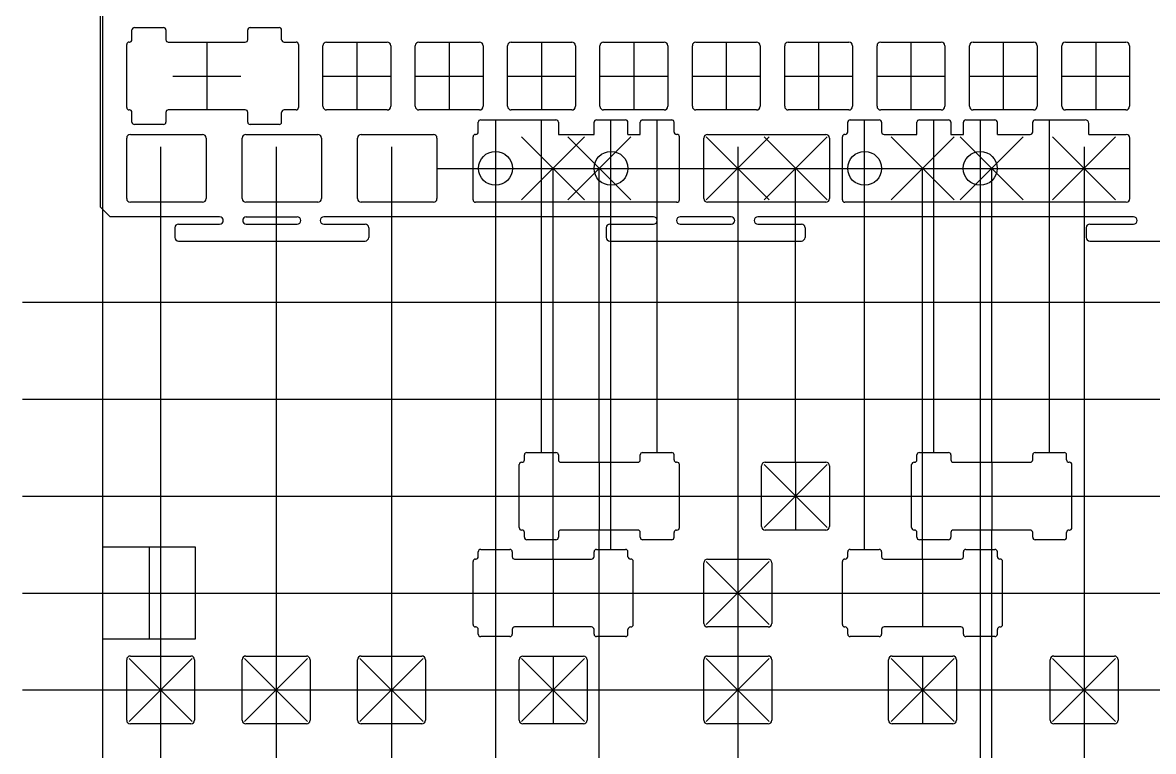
# Model space of a CAD drawing. Header units: millimetres. Extents: x 474 to 1639, y -476 to 312.
# Drawn here: x 1273.9 to 1507.2, y -220.3 to -69.9 of the extents above; entities that cross this region are included whole.
import ezdxf

# ---------------------------------------------------------------- set-up
doc = ezdxf.new("R2010")
doc.units = ezdxf.units.MM

msp = doc.modelspace()

# ---------------------------------------------------------------- linework, layer by layer
for p, q in [((1290, -108.0125), (1290, 8)), ((1292, -110.0125), (1290, -108.0125)), ((1314.55625, -110.0125), (1292, -110.0125)), ((1306.05625, -111.5125), (1314.55625, -111.5125)), ((1320.05625, -110.0125), (1330.55625, -110.0125)), ((1320.05625, -111.5125), (1330.55625, -111.5125)), ((1404.05625, -110.0125), (1336.05625, -110.0125)), ((1336.05625, -111.5125), (1344.55625, -111.5125)), ((1395.05625, -111.5125), (1404.05625, -111.5125)), ((1420.05625, -110.0125), (1409.55625, -110.0125)), ((1409.55625, -111.5125), (1420.05625, -111.5125)), ((1409.55625, -111.5125), (1420.05625, -111.5125)), ((1503.05625, -110.0125), (1425.55625, -110.0125)), ((1425.55625, -111.5125), (1434.55625, -111.5125)), ((1494.05625, -111.5125), (1503.05625, -111.5125)), ((1305.30625, -112.2625), (1305.30625, -114.2625)), ((1345.30625, -112.2625), (1345.30625, -114.2625)), ((1394.30625, -112.2625), (1394.30625, -114.2625)), ((1435.30625, -112.2625), (1435.30625, -114.2625)), ((1493.30625, -112.2625), (1493.30625, -114.2625)), ((1306.05625, -115.0125), (1344.55625, -115.0125)), ((1395.05625, -115.0125), (1434.55625, -115.0125)), ((1494.05625, -115.0125), (1533.55625, -115.0125))]:
    msp.add_line(p, q)
at = {"color": 2}
for p, q in [((1290.475, -443.757804), (1290.475, -41.736331)), ((1302.38125, -95.565102), (1302.38125, -282.227576)), ((1326.19375, -95.565102), (1326.19375, -282.227576)), ((1350.00625, -95.565102), (1350.00625, -282.227576)), ((1376.84375, -93.5125), (1389.84375, -106.5125)), ((1376.84375, -106.5125), (1389.84375, -93.5125)), ((1386.36875, -93.5125), (1399.36875, -106.5125)), ((1386.36875, -106.5125), (1399.36875, -93.5125)), ((1414.94375, -93.5125), (1427.94375, -106.5125)), ((1414.94375, -106.5125), (1427.94375, -93.5125)), ((1426.85, -93.5125), (1439.85, -106.5125)), ((1426.85, -106.5125), (1439.85, -93.5125)), ((1453.04375, -93.5125), (1466.04375, -106.5125)), ((1453.04375, -106.5125), (1466.04375, -93.5125)), ((1467.33125, -93.5125), (1480.33125, -106.5125)), ((1467.33125, -106.5125), (1480.33125, -93.5125)), ((1486.38125, -93.5125), (1499.38125, -106.5125)), ((1486.38125, -106.5125), (1499.38125, -93.5125)), ((1492.88125, -95.565102), (1492.88125, -282.227576)), ((1273.909511, -127.651543), (1634.088327, -127.651543)), ((1273.909511, -147.651543), (1634.088327, -147.651543)), ((1426.85, -161.151543), (1439.85, -174.151543)), ((1426.85, -174.151543), (1439.85, -161.151543)), ((1273.909511, -167.651543), (1634.088327, -167.651543)), ((1290.475, -178.126543), (1309.525, -178.126543)), ((1290.475, -197.176543), (1290.475, -178.126543)), ((1300, -178.126543), (1300, -197.176543)), ((1309.525, -178.126543), (1309.525, -197.176543)), ((1414.94375, -181.151543), (1427.94375, -194.151543)), ((1414.94375, -194.151543), (1427.94375, -181.151543)), ((1273.909511, -187.651543), (1634.088327, -187.651543)), ((1290.475, -187.651543), (1309.525, -187.651543)), ((1309.525, -197.176543), (1290.475, -197.176543)), ((1302.38125, -198.126543), (1302.38125, -217.176543)), ((1295.88125, -201.151543), (1308.88125, -214.151543)), ((1295.88125, -214.151543), (1308.88125, -201.151543)), ((1319.69375, -201.151543), (1332.69375, -214.151543)), ((1319.69375, -214.151543), (1332.69375, -201.151543)), ((1343.50625, -201.151543), (1356.50625, -214.151543)), ((1343.50625, -214.151543), (1356.50625, -201.151543)), ((1376.840578, -201.154715), (1389.840578, -214.154715)), ((1376.840578, -214.154715), (1389.840578, -201.154715)), ((1414.94375, -201.151543), (1427.94375, -214.151543)), ((1414.94375, -214.151543), (1427.94375, -201.151543)), ((1453.04375, -201.151543), (1466.04375, -214.151543)), ((1453.04375, -214.151543), (1466.04375, -201.151543)), ((1486.38125, -201.151543), (1499.38125, -214.151543)), ((1486.38125, -214.151543), (1499.38125, -201.151543)), ((1273.909511, -207.651543), (1634.088327, -207.651543)), ((1292.85625, -207.651543), (1311.90625, -207.651543))]:
    msp.add_line(p, q, dxfattribs=at)
at = {"color": 4}
for p, q in [((1296.46825, -73.4625), (1296.46825, -71.4625)), ((1296.96825, -70.9625), (1302.96825, -70.9625)), ((1303.46825, -71.4625), (1303.46825, -73.4625)), ((1320.34425, -73.4625), (1320.34425, -71.4625)), ((1320.84425, -70.9625), (1326.84425, -70.9625)), ((1327.34425, -73.4625), (1327.34425, -71.4625)), ((1295.38125, -87.4625), (1295.38125, -74.4625)), ((1295.88125, -73.9625), (1295.96825, -73.9625)), ((1303.96825, -73.9625), (1319.84425, -73.9625)), ((1327.84425, -73.9625), (1330.3125, -73.9625)), ((1330.8125, -74.4625), (1330.8125, -87.4625)), ((1336.6125, -73.9625), (1349.1125, -73.9625)), ((1355.6625, -73.9625), (1368.1625, -73.9625)), ((1374.7125, -73.9625), (1387.2125, -73.9625)), ((1393.7625, -73.9625), (1406.2625, -73.9625)), ((1412.8125, -73.9625), (1425.3125, -73.9625)), ((1431.8625, -73.9625), (1444.3625, -73.9625)), ((1450.9125, -73.9625), (1463.4125, -73.9625)), ((1469.9625, -73.9625), (1482.4625, -73.9625)), ((1489.0125, -73.9625), (1501.5125, -73.9625)), ((1335.8625, -87.2125), (1335.8625, -74.7125)), ((1349.8625, -74.7125), (1349.8625, -87.2125)), ((1354.9125, -87.2125), (1354.9125, -74.7125)), ((1368.9125, -74.7125), (1368.9125, -87.2125)), ((1373.9625, -87.2125), (1373.9625, -74.7125)), ((1387.9625, -74.7125), (1387.9625, -87.2125)), ((1393.0125, -87.2125), (1393.0125, -74.7125)), ((1407.0125, -74.7125), (1407.0125, -87.2125)), ((1412.0625, -87.2125), (1412.0625, -74.7125)), ((1426.0625, -74.7125), (1426.0625, -87.2125)), ((1431.1125, -87.2125), (1431.1125, -74.7125)), ((1445.1125, -74.7125), (1445.1125, -87.2125)), ((1450.1625, -87.2125), (1450.1625, -74.7125)), ((1464.1625, -74.7125), (1464.1625, -87.2125)), ((1469.2125, -87.2125), (1469.2125, -74.7125)), ((1483.2125, -74.7125), (1483.2125, -87.2125)), ((1488.2625, -87.2125), (1488.2625, -74.7125)), ((1502.2625, -74.7125), (1502.2625, -87.2125)), ((1295.96825, -87.9625), (1295.88125, -87.9625)), ((1296.46825, -90.4625), (1296.46825, -88.4625)), ((1303.46825, -88.4625), (1303.46825, -90.4625)), ((1319.84425, -87.9625), (1303.96825, -87.9625)), ((1320.34425, -90.4625), (1320.34425, -88.4625)), ((1327.34425, -90.4625), (1327.34425, -88.4625)), ((1330.3125, -87.9625), (1327.84425, -87.9625)), ((1349.1125, -87.9625), (1336.6125, -87.9625)), ((1368.1625, -87.9625), (1355.6625, -87.9625)), ((1387.2125, -87.9625), (1374.7125, -87.9625)), ((1406.2625, -87.9625), (1393.7625, -87.9625)), ((1425.3125, -87.9625), (1412.8125, -87.9625)), ((1444.3625, -87.9625), (1431.8625, -87.9625)), ((1463.4125, -87.9625), (1450.9125, -87.9625)), ((1482.4625, -87.9625), (1469.9625, -87.9625)), ((1501.5125, -87.9625), (1489.0125, -87.9625)), ((1302.96825, -90.9625), (1296.96825, -90.9625)), ((1326.84425, -90.9625), (1320.84425, -90.9625)), ((1367.90575, -92.5125), (1367.90575, -90.5125)), ((1368.40575, -90.0125), (1383.93075, -90.0125)), ((1384.43075, -90.5125), (1384.43075, -93.0125)), ((1391.78175, -93.0125), (1391.78175, -90.5125)), ((1392.28175, -90.0125), (1398.28175, -90.0125)), ((1398.78175, -93.0125), (1398.78175, -90.5125)), ((1401.30675, -93.0125), (1401.30675, -90.5125)), ((1401.80675, -90.0125), (1407.80675, -90.0125)), ((1408.30675, -92.5125), (1408.30675, -90.5125)), ((1444.10575, -92.5125), (1444.10575, -90.5125)), ((1444.60575, -90.0125), (1450.60575, -90.0125)), ((1451.10575, -90.5125), (1451.10575, -92.5125)), ((1458.39325, -93.0125), (1458.39325, -90.5125)), ((1458.89325, -90.0125), (1464.89325, -90.0125)), ((1465.39325, -90.5125), (1465.39325, -93.0125)), ((1467.98175, -93.0125), (1467.98175, -90.5125)), ((1468.48175, -90.0125), (1474.48175, -90.0125)), ((1474.98175, -93.0125), (1474.98175, -90.5125)), ((1482.26925, -92.5125), (1482.26925, -90.5125)), ((1482.76925, -90.0125), (1493.1, -90.0125)), ((1493.85, -93.0125), (1493.85, -90.7625)), ((1296.13125, -93.0125), (1311.0125, -93.0125)), ((1319.94375, -93.0125), (1334.825, -93.0125)), ((1343.75625, -93.0125), (1358.6375, -93.0125)), ((1367.31875, -93.0125), (1367.40575, -93.0125)), ((1384.43075, -93.0125), (1391.78175, -93.0125)), ((1398.78175, -93.0125), (1401.30675, -93.0125)), ((1408.89375, -93.0125), (1408.80675, -93.0125)), ((1415.19375, -93.0125), (1439.6, -93.0125)), ((1443.51875, -93.0125), (1443.60575, -93.0125)), ((1451.60575, -93.0125), (1458.39325, -93.0125)), ((1465.39325, -93.0125), (1467.98175, -93.0125)), ((1474.98175, -93.0125), (1481.76925, -93.0125)), ((1493.85, -93.0125), (1501.575, -93.0125)), ((1295.38125, -106.2625), (1295.38125, -93.7625)), ((1311.7625, -93.7625), (1311.7625, -106.2625)), ((1319.19375, -106.2625), (1319.19375, -93.7625)), ((1335.575, -93.7625), (1335.575, -106.2625)), ((1343.00625, -106.2625), (1343.00625, -93.7625)), ((1359.3875, -93.7625), (1359.3875, -106.2625)), ((1366.81875, -106.5125), (1366.81875, -93.5125)), ((1409.39375, -106.5125), (1409.39375, -93.5125)), ((1414.44375, -106.2625), (1414.44375, -93.7625)), ((1440.35, -93.7625), (1440.35, -106.2625)), ((1443.01875, -106.5125), (1443.01875, -93.5125)), ((1502.325, -106.2625), (1502.325, -93.7625)), ((1359.3875, -100.0125), (1502.325, -100.0125)), ((1311.0125, -107.0125), (1296.13125, -107.0125)), ((1334.825, -107.0125), (1319.94375, -107.0125)), ((1358.6375, -107.0125), (1343.75625, -107.0125)), ((1408.89375, -107.0125), (1367.31875, -107.0125)), ((1367.40575, -107.0125), (1367.31875, -107.0125)), ((1408.80675, -107.0125), (1408.89375, -107.0125)), ((1439.6, -107.0125), (1415.19375, -107.0125)), ((1501.575, -107.0125), (1443.51875, -107.0125)), ((1443.60575, -107.0125), (1443.51875, -107.0125)), ((1376.84375, -160.651543), (1376.93075, -160.651543)), ((1377.43075, -160.151543), (1377.43075, -159.151543)), ((1377.93075, -158.651543), (1383.93075, -158.651543)), ((1384.43075, -159.151543), (1384.43075, -160.151543)), ((1384.93075, -160.651543), (1400.80675, -160.651543)), ((1401.30675, -160.151543), (1401.30675, -159.151543)), ((1401.80675, -158.651543), (1407.80675, -158.651543)), ((1408.30675, -160.151543), (1408.30675, -159.151543)), ((1408.89375, -160.651543), (1408.80675, -160.651543)), ((1427.1, -160.651543), (1439.6, -160.651543)), ((1457.80625, -160.651543), (1457.89325, -160.651543)), ((1458.39325, -160.151543), (1458.39325, -159.151543)), ((1458.89325, -158.651543), (1464.89325, -158.651543)), ((1465.39325, -159.151543), (1465.39325, -160.151543)), ((1465.89325, -160.651543), (1481.76925, -160.651543)), ((1482.26925, -160.151543), (1482.26925, -159.151543)), ((1482.76925, -158.651543), (1488.76925, -158.651543)), ((1489.26925, -160.151543), (1489.26925, -159.151543)), ((1489.85625, -160.651543), (1489.76925, -160.651543)), ((1376.34375, -174.151543), (1376.34375, -161.151543)), ((1409.39375, -174.151543), (1409.39375, -161.151543)), ((1426.35, -173.901543), (1426.35, -161.401543)), ((1440.35, -161.401543), (1440.35, -173.901543)), ((1457.30625, -174.151543), (1457.30625, -161.151543)), ((1490.35625, -174.151543), (1490.35625, -161.151543)), ((1376.93075, -174.651543), (1376.84375, -174.651543)), ((1400.80675, -174.651543), (1384.93075, -174.651543)), ((1408.80675, -174.651543), (1408.89375, -174.651543)), ((1439.6, -174.651543), (1427.1, -174.651543)), ((1457.89325, -174.651543), (1457.80625, -174.651543)), ((1481.76925, -174.651543), (1465.89325, -174.651543)), ((1489.76925, -174.651543), (1489.85625, -174.651543)), ((1377.43075, -176.151543), (1377.43075, -175.151543)), ((1383.93075, -176.651543), (1377.93075, -176.651543)), ((1384.43075, -175.151543), (1384.43075, -176.151543)), ((1401.30675, -176.151543), (1401.30675, -175.151543)), ((1407.80675, -176.651543), (1401.80675, -176.651543)), ((1408.30675, -176.151543), (1408.30675, -175.151543)), ((1458.39325, -176.151543), (1458.39325, -175.151543)), ((1464.89325, -176.651543), (1458.89325, -176.651543)), ((1465.39325, -175.151543), (1465.39325, -176.151543)), ((1482.26925, -176.151543), (1482.26925, -175.151543)), ((1488.76925, -176.651543), (1482.76925, -176.651543)), ((1489.26925, -176.151543), (1489.26925, -175.151543)), ((1367.90575, -180.151543), (1367.90575, -179.151543)), ((1368.40575, -178.651543), (1374.40575, -178.651543)), ((1374.90575, -179.151543), (1374.90575, -180.151543)), ((1391.78175, -180.151543), (1391.78175, -179.151543)), ((1392.28175, -178.651543), (1398.28175, -178.651543)), ((1398.78175, -180.151543), (1398.78175, -179.151543)), ((1444.10575, -180.151543), (1444.10575, -179.151543)), ((1444.60575, -178.651543), (1450.60575, -178.651543)), ((1451.10575, -179.151543), (1451.10575, -180.151543)), ((1467.98175, -180.151543), (1467.98175, -179.151543)), ((1468.48175, -178.651543), (1474.48175, -178.651543)), ((1474.98175, -180.151543), (1474.98175, -179.151543)), ((1366.81875, -194.151543), (1366.81875, -181.151543)), ((1367.31875, -180.651543), (1367.40575, -180.651543)), ((1375.40575, -180.651543), (1391.28175, -180.651543)), ((1399.36875, -180.651543), (1399.28175, -180.651543)), ((1399.86875, -194.151543), (1399.86875, -181.151543)), ((1414.44375, -193.901543), (1414.44375, -181.401543)), ((1415.19375, -180.651543), (1427.69375, -180.651543)), ((1428.44375, -181.401543), (1428.44375, -193.901543)), ((1443.01875, -194.151543), (1443.01875, -181.151543)), ((1443.51875, -180.651543), (1443.60575, -180.651543)), ((1451.60575, -180.651543), (1467.48175, -180.651543)), ((1475.56875, -180.651543), (1475.48175, -180.651543)), ((1476.06875, -194.151543), (1476.06875, -181.151543)), ((1367.40575, -194.651543), (1367.31875, -194.651543)), ((1367.90575, -196.151543), (1367.90575, -195.151543)), ((1374.90575, -195.151543), (1374.90575, -196.151543)), ((1391.28175, -194.651543), (1375.40575, -194.651543)), ((1391.78175, -196.151543), (1391.78175, -195.151543)), ((1398.78175, -196.151543), (1398.78175, -195.151543)), ((1399.28175, -194.651543), (1399.36875, -194.651543)), ((1427.69375, -194.651543), (1415.19375, -194.651543)), ((1443.60575, -194.651543), (1443.51875, -194.651543)), ((1444.10575, -196.151543), (1444.10575, -195.151543)), ((1451.10575, -195.151543), (1451.10575, -196.151543)), ((1467.48175, -194.651543), (1451.60575, -194.651543)), ((1467.98175, -196.151543), (1467.98175, -195.151543)), ((1474.98175, -196.151543), (1474.98175, -195.151543)), ((1475.48175, -194.651543), (1475.56875, -194.651543)), ((1374.40575, -196.651543), (1368.40575, -196.651543)), ((1398.28175, -196.651543), (1392.28175, -196.651543)), ((1450.60575, -196.651543), (1444.60575, -196.651543)), ((1474.48175, -196.651543), (1468.48175, -196.651543)), ((1295.38125, -213.901543), (1295.38125, -201.401543)), ((1296.13125, -200.651543), (1308.63125, -200.651543)), ((1309.38125, -201.401543), (1309.38125, -213.901543)), ((1319.19375, -213.901543), (1319.19375, -201.401543)), ((1319.94375, -200.651543), (1332.44375, -200.651543)), ((1333.19375, -201.401543), (1333.19375, -213.901543)), ((1343.00625, -213.901543), (1343.00625, -201.401543)), ((1343.75625, -200.651543), (1356.25625, -200.651543)), ((1357.00625, -201.401543), (1357.00625, -213.901543)), ((1376.34375, -213.907886), (1376.34375, -201.407886)), ((1377.09375, -200.657886), (1389.59375, -200.657886)), ((1390.34375, -201.407886), (1390.34375, -213.907886)), ((1414.44375, -213.901543), (1414.44375, -201.401543)), ((1415.19375, -200.651543), (1427.69375, -200.651543)), ((1428.44375, -201.401543), (1428.44375, -213.901543)), ((1452.54375, -213.901543), (1452.54375, -201.401543)), ((1453.29375, -200.651543), (1465.79375, -200.651543)), ((1466.54375, -201.401543), (1466.54375, -213.901543)), ((1485.88125, -213.901543), (1485.88125, -201.401543)), ((1486.63125, -200.651543), (1499.13125, -200.651543)), ((1499.88125, -201.401543), (1499.88125, -213.901543)), ((1308.63125, -214.651543), (1296.13125, -214.651543)), ((1332.44375, -214.651543), (1319.94375, -214.651543)), ((1356.25625, -214.651543), (1343.75625, -214.651543)), ((1389.59375, -214.657886), (1377.09375, -214.657886)), ((1427.69375, -214.651543), (1415.19375, -214.651543)), ((1465.79375, -214.651543), (1453.29375, -214.651543)), ((1499.13125, -214.651543), (1486.63125, -214.651543))]:
    msp.add_line(p, q, dxfattribs=at)
at = {"color": 1}
for p, q in [((1311.90625, -73.9625), (1311.90625, -87.9625)), ((1342.8625, -73.9625), (1342.8625, -87.9625)), ((1361.9125, -73.9625), (1361.9125, -87.9625)), ((1380.9625, -73.9625), (1380.9625, -87.9625)), ((1400.0125, -73.9625), (1400.0125, -87.9625)), ((1419.0625, -73.9625), (1419.0625, -87.9625)), ((1438.1125, -73.9625), (1438.1125, -87.9625)), ((1457.1625, -73.9625), (1457.1625, -87.9625)), ((1476.2125, -73.9625), (1476.2125, -87.9625)), ((1495.2625, -73.9625), (1495.2625, -87.9625)), ((1304.90625, -80.9625), (1318.90625, -80.9625)), ((1335.8625, -80.9625), (1349.8625, -80.9625)), ((1354.9125, -80.9625), (1368.9125, -80.9625)), ((1373.9625, -80.9625), (1387.9625, -80.9625)), ((1393.0125, -80.9625), (1407.0125, -80.9625)), ((1412.0625, -80.9625), (1426.0625, -80.9625)), ((1431.1125, -80.9625), (1445.1125, -80.9625)), ((1450.1625, -80.9625), (1464.1625, -80.9625)), ((1469.2125, -80.9625), (1483.2125, -80.9625)), ((1488.2625, -80.9625), (1502.2625, -80.9625)), ((1380.93075, -158.651543), (1380.93075, -90.0125)), ((1404.80675, -158.651543), (1404.80675, -90.0125)), ((1461.89325, -158.651543), (1461.89325, -90.0125)), ((1485.76925, -158.651543), (1485.76925, -90.0125)), ((1392.86875, -160.651543), (1392.86875, -100.0125)), ((1433.35, -160.651543), (1433.35, -100.0125)), ((1473.83125, -160.651543), (1473.83125, -100.0125)), ((1392.86875, -160.651543), (1392.86875, -174.651543)), ((1433.35, -160.651543), (1433.35, -174.651543)), ((1473.83125, -160.651543), (1473.83125, -174.651543)), ((1385.86875, -167.651543), (1399.86875, -167.651543)), ((1426.35, -167.651543), (1440.35, -167.651543)), ((1466.83125, -167.651543), (1480.83125, -167.651543)), ((1392.86875, -348.438588), (1392.86875, -174.651543)), ((1473.83125, -348.438588), (1473.83125, -174.651543)), ((1383.34375, -180.651543), (1383.34375, -194.651543)), ((1421.44375, -180.651543), (1421.44375, -194.651543)), ((1459.54375, -180.651543), (1459.54375, -194.651543)), ((1376.34375, -187.651543), (1390.34375, -187.651543)), ((1414.44375, -187.651543), (1428.44375, -187.651543)), ((1452.54375, -187.651543), (1466.54375, -187.651543)), ((1302.38125, -200.651543), (1302.38125, -214.651543)), ((1326.19375, -200.651543), (1326.19375, -214.651543)), ((1350.00625, -200.651543), (1350.00625, -214.651543)), ((1383.34375, -200.657886), (1383.34375, -214.657886)), ((1421.44375, -200.651543), (1421.44375, -214.651543)), ((1459.54375, -200.651543), (1459.54375, -214.651543)), ((1492.88125, -200.651543), (1492.88125, -214.651543)), ((1295.38125, -207.651543), (1309.38125, -207.651543)), ((1319.19375, -207.651543), (1333.19375, -207.651543)), ((1343.00625, -207.651543), (1357.00625, -207.651543)), ((1376.34375, -207.657886), (1390.34375, -207.657886)), ((1414.44375, -207.651543), (1428.44375, -207.651543)), ((1452.54375, -207.651543), (1466.54375, -207.651543)), ((1485.88125, -207.651543), (1499.88125, -207.651543))]:
    msp.add_line(p, q, dxfattribs=at)
at = {"color": 5}
for p, q in [((1371.44375, -90.0125), (1371.44375, -301.277576)), ((1395.28175, -178.651543), (1395.28175, -90.0125)), ((1447.60575, -178.651543), (1447.60575, -90.0125)), ((1471.44375, -90.0125), (1471.44375, -301.277576)), ((1421.44375, -95.565102), (1421.44375, -282.227576)), ((1383.34375, -180.651543), (1383.34375, -100.0125)), ((1459.54375, -180.651543), (1459.54375, -100.0125))]:
    msp.add_line(p, q, dxfattribs=at)
for centre in [(1371.44375, -100.0125), (1395.28175, -100.0125), (1447.60575, -100.0125), (1471.44375, -100.0125)]:
    msp.add_circle(centre, 3.5, dxfattribs=at)
at = {"color": 4}
for centre, radius, start, end in [((1296.96825, -71.4625), 0.5, 90, 180), ((1302.96825, -71.4625), 0.5, 0, 90), ((1320.84425, -71.4625), 0.5, 90, 180), ((1326.84425, -71.4625), 0.5, 0, 90), ((1295.88125, -74.4625), 0.5, 90, 180), ((1295.96825, -73.4625), 0.5, 270, 0), ((1303.96825, -73.4625), 0.5, 180, 270), ((1319.84425, -73.4625), 0.5, 270, 0), ((1327.84425, -73.4625), 0.5, 180, 270), ((1330.3125, -74.4625), 0.5, 0, 90), ((1336.6125, -74.7125), 0.75, 90, 180), ((1349.1125, -74.7125), 0.75, 0, 90), ((1355.6625, -74.7125), 0.75, 90, 180), ((1368.1625, -74.7125), 0.75, 0, 90), ((1374.7125, -74.7125), 0.75, 90, 180), ((1387.2125, -74.7125), 0.75, 0, 90), ((1393.7625, -74.7125), 0.75, 90, 180), ((1406.2625, -74.7125), 0.75, 0, 90), ((1412.8125, -74.7125), 0.75, 90, 180), ((1425.3125, -74.7125), 0.75, 0, 90), ((1431.8625, -74.7125), 0.75, 90, 180), ((1444.3625, -74.7125), 0.75, 0, 90), ((1450.9125, -74.7125), 0.75, 90, 180), ((1463.4125, -74.7125), 0.75, 0, 90), ((1469.9625, -74.7125), 0.75, 90, 180), ((1482.4625, -74.7125), 0.75, 0, 90), ((1489.0125, -74.7125), 0.75, 90, 180), ((1501.5125, -74.7125), 0.75, 0, 90), ((1295.88125, -87.4625), 0.5, 180, 270), ((1295.96825, -88.4625), 0.5, 0, 90), ((1303.96825, -88.4625), 0.5, 90, 180), ((1319.84425, -88.4625), 0.5, 0, 90), ((1327.84425, -88.4625), 0.5, 90, 180), ((1330.3125, -87.4625), 0.5, 270, 0), ((1336.6125, -87.2125), 0.75, 180, 270), ((1349.1125, -87.2125), 0.75, 270, 0), ((1355.6625, -87.2125), 0.75, 180, 270), ((1368.1625, -87.2125), 0.75, 270, 0), ((1374.7125, -87.2125), 0.75, 180, 270), ((1387.2125, -87.2125), 0.75, 270, 0), ((1393.7625, -87.2125), 0.75, 180, 270), ((1406.2625, -87.2125), 0.75, 270, 0), ((1412.8125, -87.2125), 0.75, 180, 270), ((1425.3125, -87.2125), 0.75, 270, 0), ((1431.8625, -87.2125), 0.75, 180, 270), ((1444.3625, -87.2125), 0.75, 270, 0), ((1450.9125, -87.2125), 0.75, 180, 270), ((1463.4125, -87.2125), 0.75, 270, 0), ((1469.9625, -87.2125), 0.75, 180, 270), ((1482.4625, -87.2125), 0.75, 270, 0), ((1489.0125, -87.2125), 0.75, 180, 270), ((1501.5125, -87.2125), 0.75, 270, 0), ((1296.96825, -90.4625), 0.5, 180, 270), ((1302.96825, -90.4625), 0.5, 270, 0), ((1320.84425, -90.4625), 0.5, 180, 270), ((1326.84425, -90.4625), 0.5, 270, 0), ((1368.40575, -90.5125), 0.5, 90, 180), ((1383.93075, -90.5125), 0.5, 0, 90), ((1392.28175, -90.5125), 0.5, 90, 180), ((1398.28175, -90.5125), 0.5, 0, 90), ((1401.80675, -90.5125), 0.5, 90, 180), ((1407.80675, -90.5125), 0.5, 0, 90), ((1444.60575, -90.5125), 0.5, 90, 180), ((1450.60575, -90.5125), 0.5, 0, 90), ((1458.89325, -90.5125), 0.5, 90, 180), ((1464.89325, -90.5125), 0.5, 0, 90), ((1468.48175, -90.5125), 0.5, 90, 180), ((1474.48175, -90.5125), 0.5, 0, 90), ((1482.76925, -90.5125), 0.5, 90, 180), ((1493.1, -90.7625), 0.75, 0, 90), ((1296.13125, -93.7625), 0.75, 90, 180), ((1311.0125, -93.7625), 0.75, 0, 90), ((1319.94375, -93.7625), 0.75, 90, 180), ((1334.825, -93.7625), 0.75, 0, 90), ((1343.75625, -93.7625), 0.75, 90, 180), ((1358.6375, -93.7625), 0.75, 0, 90), ((1367.31875, -93.5125), 0.5, 90, 180), ((1367.40575, -92.5125), 0.5, 270, 0), ((1408.80675, -92.5125), 0.5, 180, 270), ((1408.89375, -93.5125), 0.5, 0, 90), ((1415.19375, -93.7625), 0.75, 90, 180), ((1439.6, -93.7625), 0.75, 0, 90), ((1443.51875, -93.5125), 0.5, 90, 180), ((1443.60575, -92.5125), 0.5, 270, 0), ((1451.60575, -92.5125), 0.5, 180, 270), ((1481.76925, -92.5125), 0.5, 270, 0), ((1501.575, -93.7625), 0.75, 0, 90), ((1296.13125, -106.2625), 0.75, 180, 270), ((1311.0125, -106.2625), 0.75, 270, 0), ((1319.94375, -106.2625), 0.75, 180, 270), ((1334.825, -106.2625), 0.75, 270, 0), ((1343.75625, -106.2625), 0.75, 180, 270), ((1358.6375, -106.2625), 0.75, 270, 0), ((1367.31875, -106.5125), 0.5, 180, 270), ((1408.89375, -106.5125), 0.5, 270, 0), ((1415.19375, -106.2625), 0.75, 180, 270), ((1439.6, -106.2625), 0.75, 270, 0), ((1443.51875, -106.5125), 0.5, 180, 270), ((1501.575, -106.2625), 0.75, 270, 0), ((1376.84375, -161.151543), 0.5, 90, 180), ((1376.93075, -160.151543), 0.5, 270, 0), ((1377.93075, -159.151543), 0.5, 90, 180), ((1383.93075, -159.151543), 0.5, 0, 90), ((1384.93075, -160.151543), 0.5, 180, 270), ((1400.80675, -160.151543), 0.5, 270, 0), ((1401.80675, -159.151543), 0.5, 90, 180), ((1407.80675, -159.151543), 0.5, 0, 90), ((1408.80675, -160.151543), 0.5, 180, 270), ((1408.89375, -161.151543), 0.5, 0, 90), ((1427.1, -161.401543), 0.75, 90, 180), ((1439.6, -161.401543), 0.75, 0, 90), ((1457.80625, -161.151543), 0.5, 90, 180), ((1457.89325, -160.151543), 0.5, 270, 0), ((1458.89325, -159.151543), 0.5, 90, 180), ((1464.89325, -159.151543), 0.5, 0, 90), ((1465.89325, -160.151543), 0.5, 180, 270), ((1481.76925, -160.151543), 0.5, 270, 0), ((1482.76925, -159.151543), 0.5, 90, 180), ((1488.76925, -159.151543), 0.5, 0, 90), ((1489.76925, -160.151543), 0.5, 180, 270), ((1489.85625, -161.151543), 0.5, 0, 90), ((1376.84375, -174.151543), 0.5, 180, 270), ((1376.93075, -175.151543), 0.5, 0, 90), ((1384.93075, -175.151543), 0.5, 90, 180), ((1400.80675, -175.151543), 0.5, 0, 90), ((1408.80675, -175.151543), 0.5, 90, 180), ((1408.89375, -174.151543), 0.5, 270, 0), ((1427.1, -173.901543), 0.75, 180, 270), ((1439.6, -173.901543), 0.75, 270, 0), ((1457.80625, -174.151543), 0.5, 180, 270), ((1457.89325, -175.151543), 0.5, 0, 90), ((1465.89325, -175.151543), 0.5, 90, 180), ((1481.76925, -175.151543), 0.5, 0, 90), ((1489.76925, -175.151543), 0.5, 90, 180), ((1489.85625, -174.151543), 0.5, 270, 0), ((1377.93075, -176.151543), 0.5, 180, 270), ((1383.93075, -176.151543), 0.5, 270, 0), ((1401.80675, -176.151543), 0.5, 180, 270), ((1407.80675, -176.151543), 0.5, 270, 0), ((1458.89325, -176.151543), 0.5, 180, 270), ((1464.89325, -176.151543), 0.5, 270, 0), ((1482.76925, -176.151543), 0.5, 180, 270), ((1488.76925, -176.151543), 0.5, 270, 0), ((1368.40575, -179.151543), 0.5, 90, 180), ((1374.40575, -179.151543), 0.5, 0, 90), ((1392.28175, -179.151543), 0.5, 90, 180), ((1398.28175, -179.151543), 0.5, 0, 90), ((1444.60575, -179.151543), 0.5, 90, 180), ((1450.60575, -179.151543), 0.5, 0, 90), ((1468.48175, -179.151543), 0.5, 90, 180), ((1474.48175, -179.151543), 0.5, 0, 90), ((1367.31875, -181.151543), 0.5, 90, 180), ((1367.40575, -180.151543), 0.5, 270, 0), ((1375.40575, -180.151543), 0.5, 180, 270), ((1391.28175, -180.151543), 0.5, 270, 0), ((1399.28175, -180.151543), 0.5, 180, 270), ((1399.36875, -181.151543), 0.5, 0, 90), ((1415.19375, -181.401543), 0.75, 90, 180), ((1427.69375, -181.401543), 0.75, 0, 90), ((1443.51875, -181.151543), 0.5, 90, 180), ((1443.60575, -180.151543), 0.5, 270, 0), ((1451.60575, -180.151543), 0.5, 180, 270), ((1467.48175, -180.151543), 0.5, 270, 0), ((1475.48175, -180.151543), 0.5, 180, 270), ((1475.56875, -181.151543), 0.5, 0, 90), ((1367.31875, -194.151543), 0.5, 180, 270), ((1367.40575, -195.151543), 0.5, 0, 90), ((1375.40575, -195.151543), 0.5, 90, 180), ((1391.28175, -195.151543), 0.5, 0, 90), ((1399.28175, -195.151543), 0.5, 90, 180), ((1399.36875, -194.151543), 0.5, 270, 0), ((1415.19375, -193.901543), 0.75, 180, 270), ((1427.69375, -193.901543), 0.75, 270, 0), ((1443.51875, -194.151543), 0.5, 180, 270), ((1443.60575, -195.151543), 0.5, 0, 90), ((1451.60575, -195.151543), 0.5, 90, 180), ((1467.48175, -195.151543), 0.5, 0, 90), ((1475.48175, -195.151543), 0.5, 90, 180), ((1475.56875, -194.151543), 0.5, 270, 0), ((1368.40575, -196.151543), 0.5, 180, 270), ((1374.40575, -196.151543), 0.5, 270, 0), ((1392.28175, -196.151543), 0.5, 180, 270), ((1398.28175, -196.151543), 0.5, 270, 0), ((1444.60575, -196.151543), 0.5, 180, 270), ((1450.60575, -196.151543), 0.5, 270, 0), ((1468.48175, -196.151543), 0.5, 180, 270), ((1474.48175, -196.151543), 0.5, 270, 0), ((1296.13125, -201.401543), 0.75, 90, 180), ((1308.63125, -201.401543), 0.75, 0, 90), ((1319.94375, -201.401543), 0.75, 90, 180), ((1332.44375, -201.401543), 0.75, 0, 90), ((1343.75625, -201.401543), 0.75, 90, 180), ((1356.25625, -201.401543), 0.75, 0, 90), ((1377.09375, -201.407886), 0.75, 90, 180), ((1389.59375, -201.407886), 0.75, 0, 90), ((1415.19375, -201.401543), 0.75, 90, 180), ((1427.69375, -201.401543), 0.75, 0, 90), ((1453.29375, -201.401543), 0.75, 90, 180), ((1465.79375, -201.401543), 0.75, 0, 90), ((1486.63125, -201.401543), 0.75, 90, 180), ((1499.13125, -201.401543), 0.75, 0, 90), ((1296.13125, -213.901543), 0.75, 180, 270), ((1308.63125, -213.901543), 0.75, 270, 0), ((1319.94375, -213.901543), 0.75, 180, 270), ((1332.44375, -213.901543), 0.75, 270, 0), ((1343.75625, -213.901543), 0.75, 180, 270), ((1356.25625, -213.901543), 0.75, 270, 0), ((1377.09375, -213.907886), 0.75, 180, 270), ((1389.59375, -213.907886), 0.75, 270, 0), ((1415.19375, -213.901543), 0.75, 180, 270), ((1427.69375, -213.901543), 0.75, 270, 0), ((1453.29375, -213.901543), 0.75, 180, 270), ((1465.79375, -213.901543), 0.75, 270, 0), ((1486.63125, -213.901543), 0.75, 180, 270), ((1499.13125, -213.901543), 0.75, 270, 0)]:
    msp.add_arc(centre, radius, start, end, dxfattribs=at)
for centre, start, end in [((1306.05625, -112.2625), 90, 180), ((1314.55625, -110.7625), 270, 90), ((1320.05625, -110.7625), 90, 270), ((1330.55625, -110.7625), 270, 90), ((1336.05625, -110.7625), 90, 270), ((1344.55625, -112.2625), 0, 90), ((1395.05625, -112.2625), 90, 180), ((1404.05625, -110.7625), 270, 90), ((1409.55625, -110.7625), 90, 270), ((1420.05625, -110.7625), 270, 90), ((1425.55625, -110.7625), 90, 270), ((1434.55625, -112.2625), 360, 90), ((1494.05625, -112.2625), 90, 180), ((1503.05625, -110.7625), 270, 90), ((1306.05625, -114.2625), 180, 270), ((1344.55625, -114.2625), 270, 0), ((1395.05625, -114.2625), 180, 270), ((1434.55625, -114.2625), 270, 360), ((1494.05625, -114.2625), 180, 270)]:
    msp.add_arc(centre, 0.75, start, end)

doc.saveas('drawing.dxf')
